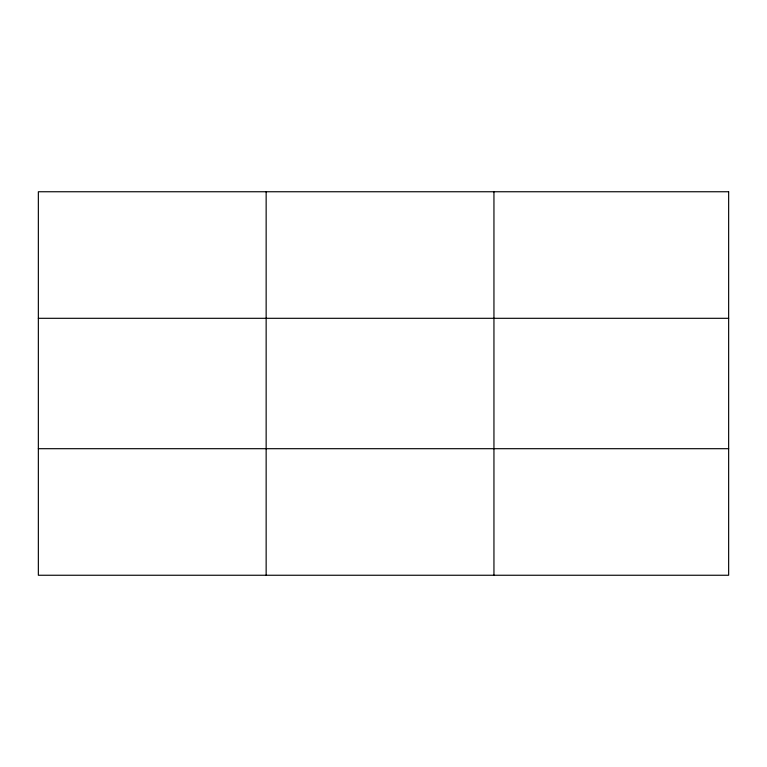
<?xml version="1.0" encoding="UTF-8"?>
<svg xmlns="http://www.w3.org/2000/svg" width="767" height="767" viewBox="0 0 767 767"><rect width="100%" height="100%" fill="white"/><g stroke="black" fill="none" stroke-linecap="round" stroke-linejoin="round"><path stroke-width="1.15" d="M266.149 575.25L266.149 191.75M493.948 575.25L493.948 191.75M38.35 318.305L728.65 318.305M38.35 448.695L728.65 448.695M728.65 191.75L38.35 191.75L38.35 575.25L728.65 575.25L728.65 191.75"/></g></svg>
